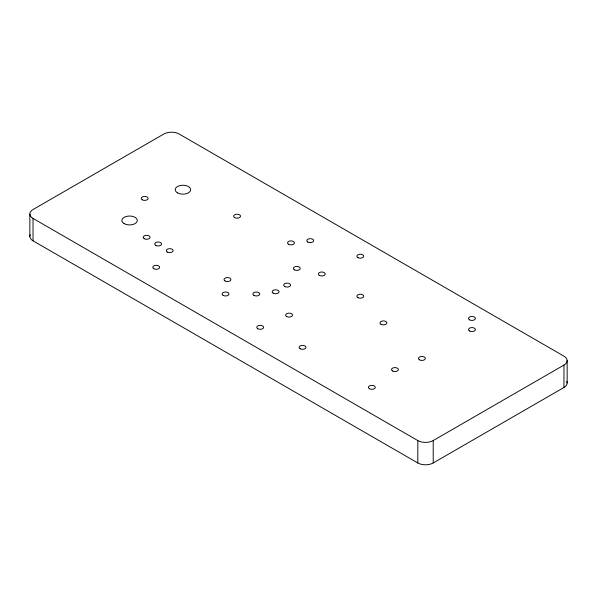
<?xml version="1.0" encoding="UTF-8"?>
<svg xmlns="http://www.w3.org/2000/svg" width="597" height="597" viewBox="0 0 597 597"><rect width="100%" height="100%" fill="white"/><g stroke="black" fill="none" stroke-linecap="round" stroke-linejoin="round"><path stroke-width="0.9" d="M33.036 218.42L417.81 440.564A10.888 6.283 0 0 0 433.206 440.564L563.964 365.073A10.888 6.283 0 0 0 563.964 356.178L179.19 134.034A10.888 6.283 0 0 0 163.794 134.034L33.036 209.525A10.888 6.283 0 0 0 33.036 218.42L33.036 240.822L417.81 462.966A10.888 6.283 0 0 0 433.206 462.966L563.964 387.475A10.888 6.283 0 0 0 566.777 381.401M567.15 360.625L567.15 383.028M563.964 365.073L563.964 387.475M433.206 440.564L433.206 462.966M417.81 440.564L417.81 462.966M29.85 213.972L29.85 236.375M33.036 240.822A10.888 6.283 0 0 1 30.223 234.748M177.466 192.831A7.716 4.455 0 0 0 190.376 190.839A7.716 4.455 0 0 0 180.921 185.383A7.716 4.455 0 0 0 177.466 192.831M124.124 223.629A7.716 4.455 0 0 0 137.034 221.636A7.716 4.455 0 0 0 127.579 216.181A7.716 4.455 0 0 0 124.124 223.629M234.666 217.599A3.433 1.978 0 0 0 240.404 216.711A3.433 1.978 0 0 0 236.203 214.286A3.433 1.978 0 0 0 234.666 217.599M307.821 242.039A3.433 1.978 0 0 0 313.559 241.151A3.433 1.978 0 0 0 309.358 238.725A3.433 1.978 0 0 0 307.821 242.039M153.817 268.71A3.433 1.978 0 0 0 159.556 267.822A3.433 1.978 0 0 0 155.354 265.396A3.433 1.978 0 0 0 153.817 268.71M142.273 199.808A3.433 1.978 0 0 0 148.011 198.92A3.433 1.978 0 0 0 143.81 196.495A3.433 1.978 0 0 0 142.273 199.808M144.198 238.71A3.433 1.978 0 0 0 149.937 237.822A3.433 1.978 0 0 0 145.743 235.397A3.433 1.978 0 0 0 144.198 238.71M155.742 245.374A3.433 1.978 0 0 0 161.481 244.486A3.433 1.978 0 0 0 157.287 242.061A3.433 1.978 0 0 0 155.742 245.374M167.287 252.046A3.433 1.978 0 0 0 173.026 251.158A3.433 1.978 0 0 0 168.824 248.733A3.433 1.978 0 0 0 167.287 252.046M294.351 269.822A3.433 1.978 0 0 0 300.09 268.941A3.433 1.978 0 0 0 295.888 266.516A3.433 1.978 0 0 0 294.351 269.822M286.65 316.514A3.433 1.978 0 0 0 292.388 315.626A3.433 1.978 0 0 0 288.187 313.201A3.433 1.978 0 0 0 286.65 316.514M369.424 388.751A3.433 1.978 0 0 0 375.162 387.863A3.433 1.978 0 0 0 370.961 385.438A3.433 1.978 0 0 0 369.424 388.751M469.526 319.843A3.433 1.978 0 0 0 475.264 318.955A3.433 1.978 0 0 0 471.063 316.529A3.433 1.978 0 0 0 469.526 319.843M357.879 257.606A3.433 1.978 0 0 0 363.618 256.717A3.433 1.978 0 0 0 359.416 254.292A3.433 1.978 0 0 0 357.879 257.606M357.879 297.612A3.433 1.978 0 0 0 363.618 296.724A3.433 1.978 0 0 0 359.416 294.299A3.433 1.978 0 0 0 357.879 297.612M319.38 275.381A3.433 1.978 0 0 0 325.119 274.493A3.433 1.978 0 0 0 320.917 272.068A3.433 1.978 0 0 0 319.38 275.381M225.047 280.948A3.433 1.978 0 0 0 230.785 280.06A3.433 1.978 0 0 0 226.584 277.635A3.433 1.978 0 0 0 225.047 280.948M253.919 295.396A3.433 1.978 0 0 0 259.658 294.508A3.433 1.978 0 0 0 255.456 292.082A3.433 1.978 0 0 0 253.919 295.396M419.482 359.849A3.433 1.978 0 0 0 425.221 358.961A3.433 1.978 0 0 0 421.019 356.536A3.433 1.978 0 0 0 419.482 359.849M257.777 328.731A3.433 1.978 0 0 0 263.516 327.843A3.433 1.978 0 0 0 259.314 325.417A3.433 1.978 0 0 0 257.777 328.731M380.983 324.29A3.433 1.978 0 0 0 386.722 323.402A3.433 1.978 0 0 0 382.52 320.977A3.433 1.978 0 0 0 380.983 324.29M392.535 370.968A3.433 1.978 0 0 0 398.274 370.08A3.433 1.978 0 0 0 394.072 367.655A3.433 1.978 0 0 0 392.535 370.968M300.119 348.738A3.433 1.978 0 0 0 305.858 347.857A3.433 1.978 0 0 0 301.657 345.432A3.433 1.978 0 0 0 300.119 348.738M288.575 244.27A3.433 1.978 0 0 0 294.314 243.382A3.433 1.978 0 0 0 290.112 240.957A3.433 1.978 0 0 0 288.575 244.27M284.724 286.5A3.433 1.978 0 0 0 290.463 285.612A3.433 1.978 0 0 0 286.262 283.187A3.433 1.978 0 0 0 284.724 286.5M223.121 295.396A3.433 1.978 0 0 0 228.86 294.508A3.433 1.978 0 0 0 224.659 292.082A3.433 1.978 0 0 0 223.121 295.396M273.18 293.164A3.433 1.978 0 0 0 278.918 292.276A3.433 1.978 0 0 0 274.717 289.851A3.433 1.978 0 0 0 273.18 293.164M469.526 330.962A3.433 1.978 0 0 0 475.264 330.074A3.433 1.978 0 0 0 471.063 327.649A3.433 1.978 0 0 0 469.526 330.962"/></g></svg>
